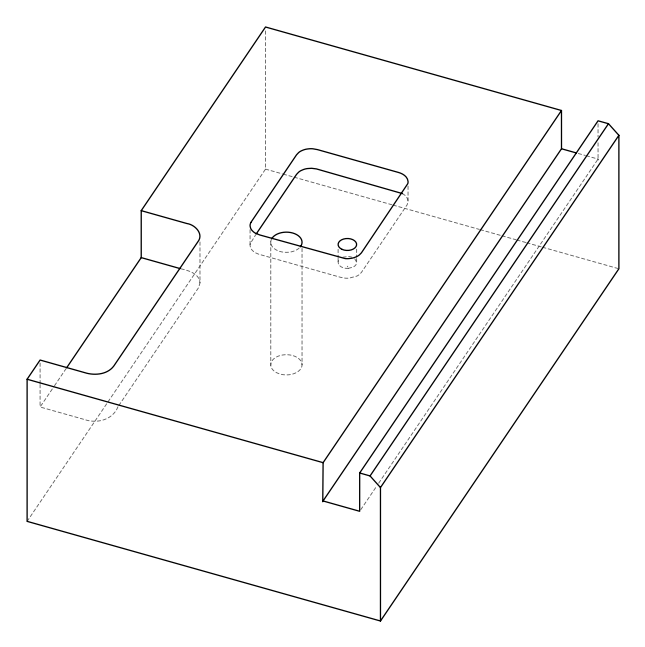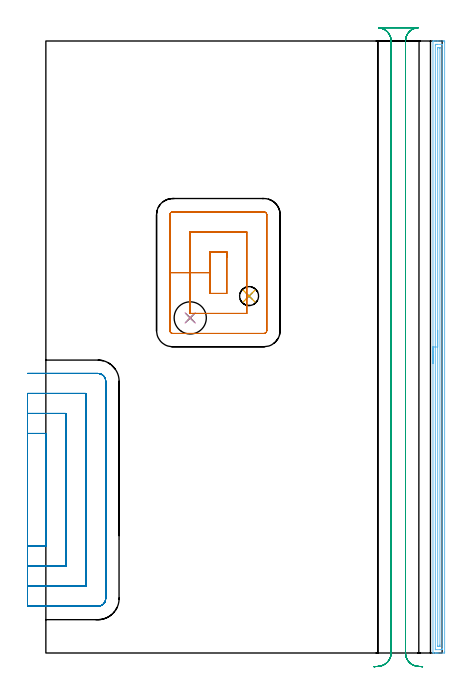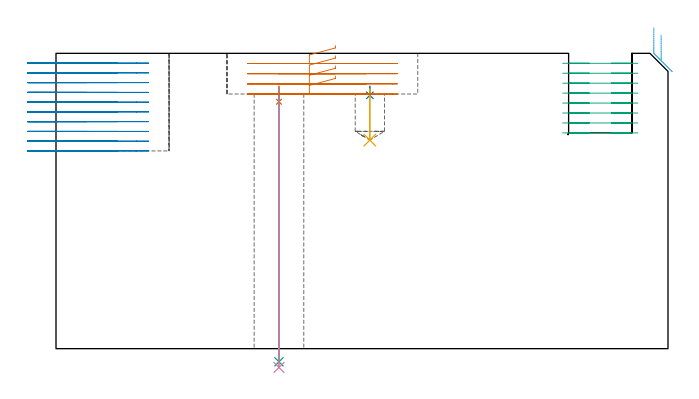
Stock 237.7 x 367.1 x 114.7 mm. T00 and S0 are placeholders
(PLAN: 9 operations, 5 tool changes, 53.6 min)
(1 SPOT_DRILL | STEP1HOLE | NXT0321_9005460120000 | 0.05 min | 1965 mm3)
(2 SPOT_DRILL_1 | STEP1POCKET | NXT0321_9005460120000 | 0.03 min | 1681 mm3)
(3 DRILL_THROUGH_HOLE_INTO_CENTER | STEP1HOLE | UGT0301_515 | 0.43 min | 10971 mm3)
(4 DRILL_TO_ENLARGE_THROUGH_HOLE | STEP1HOLE | UGT0301_260 | 0.44 min | 20578 mm3)
(5 DRILL_BLIND_HOLE_INTO_CENTER | STEP1POCKET | UGT0301_225 | 0.08 min | 1675 mm3)
(6 AREA_MILL | FG_CHAMFER_SURFACE | UGT0205_001 | 9 min | 8993 mm3)
(7 MILL_RECTANGULAR_POCKET | POCKET_RECTANGULAR_STRAIGHT | NXT0201_012 | Follow Part, ap 4, ae 75% | 4.6 min | 96449 mm3)
(8 MILL_SLOT | SLOT_PARTIAL_RECTANGULAR | NXT0201_012 | Follow Part, ap 4, ae 75% | 25.86 min | 256460 mm3)
(9 MILL_RECTANGULAR_SLOT | SLOT_RECTANGULAR | NXT0201_012 | Follow Part, ap 4, ae 75% | 13.12 min | 279060 mm3)
(TOOL NXT0321_9005460120000 | NC Spot Drill, 142deg, 12mm, Carbide, Uncoated | D12 PA142 FL30 Z2)
(TOOL UGT0301_515 | Carbide Drill 12.0 mm | D12 PA118 FL101 Z2)
(TOOL UGT0301_260 | Twist Drill 19.3 mm | D19.3 PA118 FL140 Z2)
(TOOL UGT0301_225 | Twist Drill 11.4 mm | D11.4 PA118 FL92 Z2)
(TOOL UGT0205_001 | Chamfer Mill 20 x 3 x 45 deg. | D20 FL50 Z2)
(TOOL NXT0201_012 | ENDMILL 16mm [2P460-1600-NA 1630] | D16 FL38 Z6)
(OP 1 SPOT_DRILL)
G17 G21 G94 G90
T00 M6
G54
G17 G0 G90 X86.6 Y201. S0 M3
G43 Z124.7 H0
G94 G81 G98 Z95.9 F250. R101.9
G80
M5
M2
(OP 2 SPOT_DRILL_1)
G17 G21 G94 G90
T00 M6
G54
G17 G0 G90 X121.9 Y214.1 S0 M3
G43 Z124.7 H0
G94 G81 G98 Z98.409 F250. R101.9
G80
M5
M2
(OP 3 DRILL_THROUGH_HOLE_INTO_CENTER)
G17 G21 G94 G90
T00 M6
G54
G17 G0 G90 X86.6 Y201. S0 M3
G43 Z124.7 H0
G94 G73 G98 Z-5.105 F250. Q11.556 R100.9
G80
M5
M2
(OP 4 DRILL_TO_ENLARGE_THROUGH_HOLE)
G17 G21 G94 G90
T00 M6
G54
G17 G0 G90 X86.6 Y201. S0 M3
G43 Z124.7 H0
G94 G73 G98 Z-7.298 F250. Q17.7 R100.9
G80
M5
M2
(OP 5 DRILL_BLIND_HOLE_INTO_CENTER)
G17 G21 G94 G90
T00 M6
G54
G17 G0 G90 X121.9 Y214.1 S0 M3
G43 Z124.7 H0
G94 G81 G98 Z81. F250. R100.9
G80
M5
M2
(OP 6 AREA_MILL)
G17 G21 G94 G90
T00 M6
G54
G17 G0 G90 X232.2 Y173.55 S1061 M3
G43 Z124.7 H0
G94 G1 Y173.588 Z123.828 F250.
Y173.702 Z122.963
Y173.891 Z122.112
Y174.153 Z121.28
Y174.487 Z120.474
Y174.89 Z119.7
Y175.358 Z118.964
Y175.89 Z118.272
Y176.479 Z117.629
Y177.122 Z117.04
Y177.814 Z116.508
Y178.55 Z116.04
Y179.324 Z115.637
Y180.13 Z115.303
Y180.962 Z115.041
Y181.813 Z114.852
Y182.678 Z114.738
Y183.55 Z114.7
Y366.941
X232.206 Y367.09 Z114.693
X232.5 Y367.1 Z114.399
X232.876 Z114.023
X233.502 Z113.393
X234.694 Z112.203
X235.26 Z111.634
X238.494 Z108.402
X238.778 Y367.097 Z108.119
X239.191 Y367.09 Z107.705
X239.196 Y366.919 Z107.702
X239.199 Y366.495 Z107.701
Y0.605
X239.196 Y0.181 Z107.702
X239.191 Y0.01 Z107.705
X238.778 Y0. Z108.119
X235.26 Z111.634
X234.694 Z112.203
X234.381 Z112.515
X233.814 Z113.082
X233.502 Z113.393
X232.5 Z114.4
X232.206 Y0.01 Z114.693
X232.2 Y0.159 Z114.7
Y183.55
X233.614 Z113.286
X233.615 Y364.595 Z113.285
X233.616 Y364.71 Z113.284
X233.621 Y365.089 Z113.279
X233.999 Y365.097 Z112.901
X234.381 Y365.099 Z112.519
X234.876 Y365.1 Z112.024
X237.514 Z109.386
X237.703 Z109.197
X237.732 Y365.098 Z109.168
X237.761 Y365.094 Z109.139
X237.779 Y365.089 Z109.121
X237.78 Y365.067 Z109.12
X237.785 Y364.825 Z109.115
Y2.505
X237.784 Y2.39 Z109.116
X237.779 Y2.011 Z109.121
X237.401 Y2.002 Z109.499
X237.019 Y2.001 Z109.881
X236.524 Y2. Z110.376
X233.886 Z113.014
X233.697 Z113.203
X233.668 Y2.002 Z113.232
X233.639 Y2.006 Z113.261
X233.621 Y2.011 Z113.279
X233.62 Y2.033 Z113.28
X233.615 Y2.275 Z113.285
X233.614 Y183.55 Z113.286
X235.028 Z111.872
X235.029 Y362.268 Z111.871
X235.032 Y362.925 Z111.868
X235.035 Y363.042 Z111.865
X235.038 Y363.09 Z111.862
X235.092 Y363.096 Z111.808
X235.26 Y363.098 Z111.64
X235.968 Y363.099 Z110.932
X236.14 Y363.097 Z110.76
X236.311 Y363.093 Z110.589
X236.356 Y363.09 Z110.544
X236.365 Y363.064 Z110.535
X236.368 Y363.003 Z110.532
X236.37 Y362.925 Z110.53
X236.371 Y362.69 Z110.529
Y4.832
X236.368 Y4.175 Z110.532
X236.365 Y4.058 Z110.535
X236.362 Y4.01 Z110.538
X236.308 Y4.004 Z110.592
X236.14 Y4.002 Z110.76
X235.432 Y4. Z111.468
X235.26 Y4.003 Z111.64
X235.089 Y4.007 Z111.811
X235.044 Y4.01 Z111.856
X235.035 Y4.036 Z111.865
X235.032 Y4.096 Z111.868
X235.03 Y4.175 Z111.87
X235.029 Y4.41 Z111.871
X235.028 Y183.55 Z111.872
Y184.422 Z111.91
Y185.286 Z112.023
Y186.138 Z112.212
Y186.97 Z112.475
Y187.776 Z112.808
Y188.55 Z113.211
Y189.286 Z113.68
Y189.978 Z114.211
Y190.621 Z114.8
Y191.21 Z115.444
Y191.741 Z116.136
Y192.21 Z116.872
Y192.613 Z117.645
Y192.947 Z118.451
Y193.209 Z119.283
Y193.398 Z120.135
Y193.512 Z121.
Y193.55 Z121.872
G0 Z124.7
M5
M2
(OP 7 MILL_RECTANGULAR_POCKET)
G17 G21 G94 G90
T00 M6
G54
G17 G0 G90 X108.5 Y237.212 S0 M3
G43 Z124.7 H1
Z117.7
G94 G1 Y240.6 Z116.792 F250.
X98.4 Z114.086
Y228.15 Z110.75
Y215.7 F500.
X108.5
Y240.6
X98.4
Y228.15
X86.4
Y203.7
X120.5
Y252.6
X86.4
Y228.15
X74.4
Y193.4
G3 X76.1 Y191.7 R1.7
G1 X130.8
G3 X132.5 Y193.4 R1.7
G1 Y262.9
G3 X130.8 Y264.6 R1.7
G1 X76.1
G3 X74.4 Y262.9 R1.7
G1 Y228.15
Y227.15
G0 X108.5 Y237.212 Z113.75
G1 Y240.6 Z112.842 F250.
X98.4 Z110.136
Y228.15 Z106.8
Y215.7 F500.
X108.5
Y240.6
X98.4
Y228.15
X86.4
Y203.7
X120.5
Y252.6
X86.4
Y228.15
X74.4
Y193.4
G3 X76.1 Y191.7 R1.7
G1 X130.8
G3 X132.5 Y193.4 R1.7
G1 Y262.9
G3 X130.8 Y264.6 R1.7
G1 X76.1
G3 X74.4 Y262.9 R1.7
G1 Y228.15
Y227.15
G0 X108.5 Y237.212 Z109.8
G1 Y240.6 Z108.892 F250.
X98.4 Z106.186
Y228.15 Z102.85
Y215.7 F500.
X108.5
Y240.6
X98.4
Y228.15
X86.4
Y203.7
X120.5
Y252.6
X86.4
Y228.15
X74.4
Y193.4
G3 X76.1 Y191.7 R1.7
G1 X130.8
G3 X132.5 Y193.4 R1.7
G1 Y262.9
G3 X130.8 Y264.6 R1.7
G1 X76.1
G3 X74.4 Y262.9 R1.7
G1 Y228.15
Y227.15
G0 X108.5 Y237.212 Z105.85
G1 Y240.6 Z104.942 F250.
X98.4 Z102.236
Y228.15 Z98.9
Y215.7 F500.
X108.5
Y240.6
X98.4
Y228.15
X86.4
Y203.7
X120.5
Y252.6
X86.4
Y228.15
X74.4
Y193.4
G3 X76.1 Y191.7 R1.7
G1 X130.8
G3 X132.5 Y193.4 R1.7
G1 Y262.9
G3 X130.8 Y264.6 R1.7
G1 X76.1
G3 X74.4 Y262.9 R1.7
G1 Y228.15
Y227.15
G0 Z124.7
M5
M2
(OP 8 MILL_SLOT)
G17 G21 G94 G90
T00 M6
G54
G17 G0 G90 X-11. Y64. S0 M3
G43 Z124.7 H1
Z110.91
G94 G1 X-8. F250.
X-0.1 F500.
Y131.7
X-8.
X-11. F250.
Y52.
X-8.
X11.9 F500.
Y143.7
X-8.
X-11. F250.
Y40.
X-8.
X23.9 F500.
Y155.7
X-8.
X-11. F250.
Y28.
X-8.
X31.2 F500.
G3 X35.9 Y32.7 R4.7
G1 Y163.
G3 X31.2 Y167.7 R4.7
G1 X-8.
X-11. F250.
G0 Y64. Z107.12
G1 X-8.
X-0.1 F500.
Y131.7
X-8.
X-11. F250.
Y52.
X-8.
X11.9 F500.
Y143.7
X-8.
X-11. F250.
Y40.
X-8.
X23.9 F500.
Y155.7
X-8.
X-11. F250.
Y28.
X-8.
X31.2 F500.
G3 X35.9 Y32.7 R4.7
G1 Y163.
G3 X31.2 Y167.7 R4.7
G1 X-8.
X-11. F250.
G0 Y64. Z103.33
G1 X-8.
X-0.1 F500.
Y131.7
X-8.
X-11. F250.
Y52.
X-8.
X11.9 F500.
Y143.7
X-8.
X-11. F250.
Y40.
X-8.
X23.9 F500.
Y155.7
X-8.
X-11. F250.
Y28.
X-8.
X31.2 F500.
G3 X35.9 Y32.7 R4.7
G1 Y163.
G3 X31.2 Y167.7 R4.7
G1 X-8.
X-11. F250.
G0 Y64. Z99.54
G1 X-8.
X-0.1 F500.
Y131.7
X-8.
X-11. F250.
Y52.
X-8.
X11.9 F500.
Y143.7
X-8.
X-11. F250.
Y40.
X-8.
X23.9 F500.
Y155.7
X-8.
X-11. F250.
Y28.
X-8.
X31.2 F500.
G3 X35.9 Y32.7 R4.7
G1 Y163.
G3 X31.2 Y167.7 R4.7
G1 X-8.
X-11. F250.
G0 Y64. Z95.75
G1 X-8.
X-0.1 F500.
Y131.7
X-8.
X-11. F250.
Y52.
X-8.
X11.9 F500.
Y143.7
X-8.
X-11. F250.
Y40.
X-8.
X23.9 F500.
Y155.7
X-8.
X-11. F250.
Y28.
X-8.
X31.2 F500.
G3 X35.9 Y32.7 R4.7
G1 Y163.
G3 X31.2 Y167.7 R4.7
G1 X-8.
X-11. F250.
G0 Y64. Z91.96
G1 X-8.
X-0.1 F500.
Y131.7
X-8.
X-11. F250.
Y52.
X-8.
X11.9 F500.
Y143.7
X-8.
X-11. F250.
Y40.
X-8.
X23.9 F500.
Y155.7
X-8.
X-11. F250.
Y28.
X-8.
X31.2 F500.
G3 X35.9 Y32.7 R4.7
G1 Y163.
G3 X31.2 Y167.7 R4.7
G1 X-8.
X-11. F250.
G0 Y64. Z88.17
G1 X-8.
X-0.1 F500.
Y131.7
X-8.
X-11. F250.
Y52.
X-8.
X11.9 F500.
Y143.7
X-8.
X-11. F250.
Y40.
X-8.
X23.9 F500.
Y155.7
X-8.
X-11. F250.
Y28.
X-8.
X31.2 F500.
G3 X35.9 Y32.7 R4.7
G1 Y163.
G3 X31.2 Y167.7 R4.7
G1 X-8.
X-11. F250.
G0 Y64. Z84.38
G1 X-8.
X-0.1 F500.
Y131.7
X-8.
X-11. F250.
Y52.
X-8.
X11.9 F500.
Y143.7
X-8.
X-11. F250.
Y40.
X-8.
X23.9 F500.
Y155.7
X-8.
X-11. F250.
Y28.
X-8.
X31.2 F500.
G3 X35.9 Y32.7 R4.7
G1 Y163.
G3 X31.2 Y167.7 R4.7
G1 X-8.
X-11. F250.
G0 Y64. Z80.59
G1 X-8.
X-0.1 F500.
Y131.7
X-8.
X-11. F250.
Y52.
X-8.
X11.9 F500.
Y143.7
X-8.
X-11. F250.
Y40.
X-8.
X23.9 F500.
Y155.7
X-8.
X-11. F250.
Y28.
X-8.
X31.2 F500.
G3 X35.9 Y32.7 R4.7
G1 Y163.
G3 X31.2 Y167.7 R4.7
G1 X-8.
X-11. F250.
G0 Y64. Z76.8
G1 X-8.
X-0.1 F500.
Y131.7
X-8.
X-11. F250.
Y52.
X-8.
X11.9 F500.
Y143.7
X-8.
X-11. F250.
Y40.
X-8.
X23.9 F500.
Y155.7
X-8.
X-11. F250.
Y28.
X-8.
X31.2 F500.
G3 X35.9 Y32.7 R4.7
G1 Y163.
G3 X31.2 Y167.7 R4.7
G1 X-8.
X-11. F250.
G0 Z124.7
M5
M2
(OP 9 MILL_RECTANGULAR_SLOT)
G17 G21 G94 G90
T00 M6
G54
G17 G0 G90 X225.997 Y-8.23 S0 M3
G43 Z124.7 H1
Z110.837
G94 G1 X223.008 Y-7.97 F250.
G2 X215.7 Y0. R8. F500.
G1 Y367.1
G2 X223.3 Y375.09 R8.
G1 Y375.1
X199.5
Y375.09
G2 X207.1 Y367.1 R8.
G1 Y0.
G2 X199.792 Y-7.97 R8.
G1 X196.803 Y-8.23 F250.
G0 X225.997 Z106.975
G1 X223.008 Y-7.97
G2 X215.7 Y0. R8. F500.
G1 Y367.1
G2 X223.3 Y375.09 R8.
G1 Y375.1
X199.5
Y375.09
G2 X207.1 Y367.1 R8.
G1 Y0.
G2 X199.792 Y-7.97 R8.
G1 X196.803 Y-8.23 F250.
G0 X225.997 Z103.112
G1 X223.008 Y-7.97
G2 X215.7 Y0. R8. F500.
G1 Y367.1
G2 X223.3 Y375.09 R8.
G1 Y375.1
X199.5
Y375.09
G2 X207.1 Y367.1 R8.
G1 Y0.
G2 X199.792 Y-7.97 R8.
G1 X196.803 Y-8.23 F250.
G0 X225.997 Z99.25
G1 X223.008 Y-7.97
G2 X215.7 Y0. R8. F500.
G1 Y367.1
G2 X223.3 Y375.09 R8.
G1 Y375.1
X199.5
Y375.09
G2 X207.1 Y367.1 R8.
G1 Y0.
G2 X199.792 Y-7.97 R8.
G1 X196.803 Y-8.23 F250.
G0 X225.997 Z95.387
G1 X223.008 Y-7.97
G2 X215.7 Y0. R8. F500.
G1 Y367.1
G2 X223.3 Y375.09 R8.
G1 Y375.1
X199.5
Y375.09
G2 X207.1 Y367.1 R8.
G1 Y0.
G2 X199.792 Y-7.97 R8.
G1 X196.803 Y-8.23 F250.
G0 X225.997 Z91.525
G1 X223.008 Y-7.97
G2 X215.7 Y0. R8. F500.
G1 Y367.1
G2 X223.3 Y375.09 R8.
G1 Y375.1
X199.5
Y375.09
G2 X207.1 Y367.1 R8.
G1 Y0.
G2 X199.792 Y-7.97 R8.
G1 X196.803 Y-8.23 F250.
G0 X225.997 Z87.662
G1 X223.008 Y-7.97
G2 X215.7 Y0. R8. F500.
G1 Y367.1
G2 X223.3 Y375.09 R8.
G1 Y375.1
X199.5
Y375.09
G2 X207.1 Y367.1 R8.
G1 Y0.
G2 X199.792 Y-7.97 R8.
G1 X196.803 Y-8.23 F250.
G0 X225.997 Z83.8
G1 X223.008 Y-7.97
G2 X215.7 Y0. R8. F500.
G1 Y367.1
G2 X223.3 Y375.09 R8.
G1 Y375.1
X199.5
Y375.09
G2 X207.1 Y367.1 R8.
G1 Y0.
G2 X199.792 Y-7.97 R8.
G1 X196.803 Y-8.23 F250.
G0 Z124.7
M5
M2
